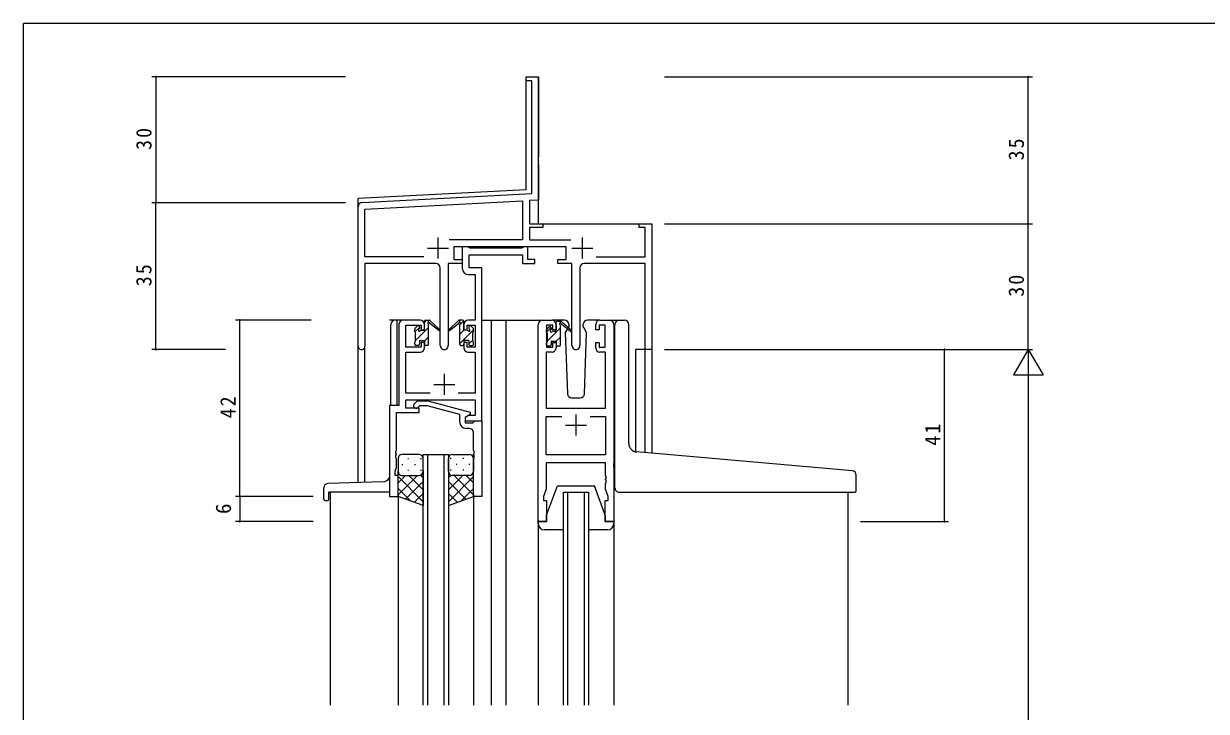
# Model space of a CAD drawing. Units: millimetres on the paper. Extents: x -420 to 373, y -297 to 267.
# Drawn here: x -417.7 to -135.9, y 100.4 to 264.4 of the extents above; entities that cross this region are included whole.
import ezdxf
from ezdxf.enums import TextEntityAlignment as Align

# ---------------------------------------------------------------- set-up
doc = ezdxf.new("R2010")
doc.units = ezdxf.units.MM
for name, color, linetype, lineweight in [('0-1_YKK_ZWAK', 7, 'Continuous', 9), ('0-3_YKK_12', 2, 'Continuous', 9), ('0-4_YKK_D', 6, 'Continuous', 9), ('0-6_YKK_13', 4, 'Continuous', 9), ('0-7_YKK_11', 7, 'Continuous', 9)]:
    doc.layers.add(name, color=color, linetype=linetype, lineweight=lineweight)
doc.styles.add('ＭＳ ゴシック', font='')
doc.styles.get('ＭＳ ゴシック').set_extended_font_data('MS Gothic')

msp = doc.modelspace()

# ---------------------------------------------------------------- linework, layer by layer
at = {"layer": '0-1_YKK_ZWAK'}
for p in [(-417.7, -260.6), (352.3, 264.4)]:
    msp.add_line(p, (-417.7, 264.4), dxfattribs=at)
at = {"layer": '0-3_YKK_12'}
for p, q in [((-297.989, 224.796), (-297.989, 251.698)), ((-297.989, 251.698), (-294.989, 251.698)), ((-294.989, 216.698), (-294.989, 251.698)), ((-297.989, 224.796), (-337.989, 222.7)), ((-337.989, 154.985), (-337.989, 222.7)), ((-294.989, 216.698), (-267.989, 216.698)), ((-267.989, 216.698), (-267.989, 161.961)), ((-325.489, 193.698), (-330.49, 193.698)), ((-308.489, 193.698), (-302.788, 193.698)), ((-306.289, 193.698), (-306.289, 101.948)), ((-302.788, 193.698), (-294.089, 193.698)), ((-302.788, 193.698), (-302.788, 101.948)), ((-278.089, 193.698), (-275.848, 193.698)), ((-336.359, 155.042), (-336.359, 187.513)), ((-271.889, 186.698), (-271.889, 162.315)), ((-267.989, 186.698), (-271.889, 186.698)), ((-269.595, 162.101), (-269.619, 186.698)), ((-322.491, 161.699), (-316.491, 161.699)), ((-322.491, 101.948), (-322.491, 161.699)), ((-321.491, 161.699), (-321.491, 101.948)), ((-317.491, 101.948), (-317.491, 161.699)), ((-316.491, 161.699), (-316.491, 101.948)), ((-344.689, 152.698), (-344.689, 101.948)), ((-328.489, 152.199), (-328.489, 101.948)), ((-310.49, 152.199), (-310.49, 101.948)), ((-289.089, 152.698), (-283.089, 152.698)), ((-289.089, 101.948), (-289.089, 152.698)), ((-288.089, 152.698), (-288.089, 101.948)), ((-284.089, 101.948), (-284.089, 152.698)), ((-283.089, 152.698), (-283.089, 101.948)), ((-221.289, 152.683), (-221.289, 101.948)), ((-295.089, 145.998), (-295.089, 101.948)), ((-277.089, 145.998), (-277.089, 101.948))]:
    msp.add_line(p, q, dxfattribs=at)
at = {"layer": '0-4_YKK_D'}
for p, q in [((-340.989, 251.698), (-387.189, 251.698)), ((-386.189, 251.698), (-386.189, 221.698)), ((-264.989, 251.698), (-177.289, 251.698)), ((-178.289, 216.698), (-178.289, 251.698)), ((-340.989, 221.698), (-387.189, 221.698)), ((-340.989, 221.698), (-387.189, 221.698)), ((-386.189, 186.698), (-386.189, 221.698)), ((-264.989, 216.698), (-177.289, 216.698)), ((-264.989, 216.698), (-177.289, 216.698)), ((-178.289, 186.698), (-178.289, 216.698)), ((-349.189, 193.699), (-367.189, 193.699)), ((-366.189, 151.699), (-366.189, 193.699)), ((-369.563, 186.698), (-387.189, 186.698)), ((-264.989, 186.698), (-177.289, 186.698)), ((-264.989, 186.698), (-177.289, 186.698)), ((-218.289, 186.698), (-197.289, 186.698)), ((-198.289, 145.698), (-198.289, 186.698)), ((-178.289, 186.698), (-181.789, 180.636)), ((-178.289, 186.698), (-174.789, 180.636)), ((-178.289, 186.698), (-178.289, 174.574)), ((-181.789, 180.636), (-174.789, 180.636)), ((-178.289, 179.698), (-178.289, -156.302)), ((-348.728, 151.699), (-367.189, 151.699)), ((-349.189, 151.699), (-367.189, 151.699)), ((-366.189, 151.699), (-366.189, 145.698)), ((-348.728, 145.698), (-367.189, 145.698)), ((-218.289, 145.698), (-197.289, 145.698))]:
    msp.add_line(p, q, dxfattribs=at)
for centre, start, end in [((-386.189, 251.698), 90, 270), ((-386.189, 251.698), 270, 90), ((-178.289, 251.698), 90, 270), ((-178.289, 251.698), 270, 90), ((-386.189, 221.698), 90, 270), ((-386.189, 221.698), 90, 270), ((-386.189, 221.698), 270, 90), ((-386.189, 221.698), 270, 90), ((-178.289, 216.698), 90, 270), ((-178.289, 216.698), 90, 270), ((-178.289, 216.698), 270, 90), ((-178.289, 216.698), 270, 90), ((-366.189, 193.699), 90, 270), ((-366.189, 193.699), 270, 90), ((-386.189, 186.698), 90, 270), ((-386.189, 186.698), 270, 90), ((-198.289, 186.698), 90, 270), ((-198.289, 186.698), 270, 90), ((-366.189, 151.699), 90, 270), ((-366.189, 151.699), 90, 270), ((-366.189, 151.699), 270, 90), ((-366.189, 151.699), 270, 90), ((-366.189, 145.698), 90, 270), ((-366.189, 145.698), 270, 90), ((-198.289, 145.698), 90, 270), ((-198.289, 145.698), 270, 90)]:
    msp.add_arc(centre, 0.106, start, end, dxfattribs=at)
at = {"layer": '0-6_YKK_13'}
for p, q in [((-330.189, 173.329), (-330.189, 192.699)), ((-328.689, 193.699), (-329.189, 193.699)), ((-328.689, 173.329), (-328.689, 193.699)), ((-324.468, 190.908), (-323.389, 191.987)), ((-324.401, 191.811), (-323.901, 192.311)), ((-324.289, 188.842), (-321.189, 191.942)), ((-323.389, 192.099), (-323.389, 191.759)), ((-322.189, 193.187), (-321.677, 193.698)), ((-322.189, 191.298), (-322.189, 193.399)), ((-321.889, 193.698), (-321.099, 193.698)), ((-321.189, 193.198), (-321.189, 193.698)), ((-321.189, 187.998), (-321.189, 192.599)), ((-320.905, 193.628), (-318.723, 191.58)), ((-318.755, 191.235), (-320.896, 192.932)), ((-314.072, 193.628), (-316.254, 191.58)), ((-316.222, 191.235), (-314.082, 192.932)), ((-313.088, 193.698), (-313.879, 193.698)), ((-313.788, 193.198), (-313.788, 193.698)), ((-313.788, 192.607), (-312.835, 193.56)), ((-313.788, 187.998), (-313.788, 192.599)), ((-312.788, 191.298), (-312.788, 193.399)), ((-311.588, 192.099), (-311.588, 191.759)), ((-310.576, 191.811), (-311.076, 192.311)), ((-293.088, 190.857), (-291.993, 191.952)), ((-293, 191.611), (-292.5, 192.11)), ((-292.888, 188.812), (-289.788, 191.912)), ((-291.988, 191.898), (-291.988, 191.559)), ((-288.802, 193.698), (-291.789, 193.698)), ((-290.788, 193.157), (-290.447, 193.498)), ((-290.788, 191.098), (-290.788, 193.198)), ((-290.488, 193.498), (-289.698, 193.498)), ((-289.788, 192.998), (-289.788, 193.498)), ((-289.788, 187.798), (-289.788, 192.398)), ((-289.504, 193.428), (-287.322, 191.38)), ((-287.354, 191.035), (-289.495, 192.732)), ((-287.784, 192.198), (-288.003, 191.819)), ((-287.803, 192.733), (-287.784, 192.198)), ((-284.393, 192.198), (-284.375, 192.733)), ((-284.244, 191.94), (-284.393, 192.198)), ((-283.546, 190.731), (-284.244, 191.94)), ((-280.389, 193.698), (-283.375, 193.698)), ((-275.791, 193.7), (-274.491, 193.7)), ((-273.491, 164.275), (-273.491, 192.7)), ((-324.489, 190.999), (-324.489, 191.599)), ((-324.289, 188.698), (-324.289, 190.798)), ((-323.389, 188.899), (-322.189, 188.899)), ((-323.389, 188.899), (-323.389, 187.998)), ((-322.928, 191.298), (-322.189, 191.298)), ((-322.189, 188.697), (-321.189, 189.697)), ((-322.189, 188.899), (-322.189, 187.998)), ((-313.788, 188.117), (-310.488, 191.417)), ((-313.788, 190.362), (-312.788, 191.362)), ((-312.049, 191.298), (-312.788, 191.298)), ((-312.788, 188.899), (-312.788, 187.998)), ((-311.588, 188.899), (-312.788, 188.899)), ((-311.588, 188.072), (-310.688, 188.972)), ((-311.588, 188.899), (-311.588, 187.998)), ((-310.688, 188.698), (-310.688, 190.798)), ((-310.488, 190.999), (-310.488, 191.599)), ((-293.088, 190.798), (-293.088, 191.398)), ((-292.888, 188.498), (-292.888, 190.598)), ((-291.527, 191.098), (-290.788, 191.098)), ((-290.788, 188.667), (-289.788, 189.667)), ((-288.189, 191.497), (-288.631, 190.731)), ((-288.631, 190.731), (-288.122, 176.164)), ((-284.055, 176.164), (-283.546, 190.731)), ((-324.489, 187.998), (-324.489, 188.498)), ((-323.689, 187.698), (-324.189, 187.698)), ((-321.489, 187.698), (-321.889, 187.698)), ((-313.488, 187.698), (-313.088, 187.698)), ((-311.288, 187.698), (-310.788, 187.698)), ((-310.488, 187.998), (-310.488, 188.498)), ((-293.088, 187.798), (-293.088, 188.298)), ((-292.288, 187.498), (-292.788, 187.498)), ((-291.988, 188.698), (-290.788, 188.698)), ((-291.988, 188.698), (-291.988, 187.798)), ((-290.788, 188.698), (-290.788, 187.798)), ((-290.088, 187.498), (-290.488, 187.498)), ((-287.123, 175.198), (-285.054, 175.198)), ((-328.49, 160.699), (-328.49, 157.699)), ((-323.49, 161.699), (-327.49, 161.699)), ((-326.155, 160.75), (-325.955, 160.75)), ((-323.125, 160.75), (-322.925, 160.75)), ((-322.49, 157.699), (-322.49, 160.699)), ((-316.492, 157.699), (-316.492, 160.699)), ((-315.857, 160.75), (-316.057, 160.75)), ((-315.492, 161.699), (-311.492, 161.699)), ((-312.827, 160.75), (-313.027, 160.75)), ((-310.492, 160.699), (-310.492, 157.699)), ((-220.204, 157.78), (-271.665, 162.282)), ((-327.57, 159.335), (-327.37, 159.335)), ((-326.155, 157.92), (-325.955, 157.92)), ((-324.54, 159.335), (-324.34, 159.335)), ((-323.125, 157.92), (-322.925, 157.92)), ((-322.49, 157.92), (-322.49, 149.556)), ((-316.492, 157.92), (-316.492, 149.556)), ((-315.857, 157.92), (-316.057, 157.92)), ((-314.442, 159.335), (-314.642, 159.335)), ((-312.827, 157.92), (-313.027, 157.92)), ((-311.412, 159.335), (-311.612, 159.335)), ((-277.089, 158.683), (-277.089, 159.498)), ((-332.119, 155.19), (-345.224, 154.732)), ((-328.49, 151.699), (-328.49, 157.699)), ((-326.699, 156.699), (-328.49, 154.907)), ((-323.87, 156.699), (-328.49, 152.078)), ((-328.49, 156.43), (-322.49, 150.43)), ((-327.49, 156.699), (-323.89, 156.699)), ((-327.09, 156.699), (-323.49, 156.699)), ((-322.49, 155.25), (-326.686, 151.054)), ((-325.93, 156.699), (-322.49, 153.259)), ((-323.159, 156.755), (-322.49, 156.087)), ((-315.824, 156.755), (-316.492, 156.087)), ((-313.052, 156.699), (-316.492, 153.259)), ((-310.492, 156.43), (-316.492, 150.43)), ((-316.492, 155.25), (-312.296, 151.054)), ((-311.892, 156.699), (-315.492, 156.699)), ((-315.113, 156.699), (-310.492, 152.078)), ((-311.492, 156.699), (-315.092, 156.699)), ((-312.284, 156.699), (-310.492, 154.907)), ((-310.492, 151.699), (-310.492, 157.699)), ((-219.291, 153), (-219.291, 156.784)), ((-346.189, 150.999), (-346.189, 153.733)), ((-330.489, 152.699), (-344.989, 152.699)), ((-344.989, 150.999), (-344.989, 152.699)), ((-328.49, 153.602), (-325.53, 150.641)), ((-322.49, 152.422), (-324.602, 150.31)), ((-316.492, 152.422), (-314.381, 150.31)), ((-310.492, 153.602), (-313.453, 150.641)), ((-293.089, 147.198), (-290.489, 154.198)), ((-290.489, 154.198), (-281.689, 154.198)), ((-279.089, 147.198), (-281.689, 154.198)), ((-275.791, 152.7), (-219.591, 152.7)), ((-345.889, 150.699), (-345.289, 150.699)), ((-322.49, 149.556), (-328.49, 151.699)), ((-316.492, 149.556), (-310.492, 151.699)), ((-293.089, 145.698), (-293.089, 147.198)), ((-279.089, 147.198), (-279.089, 145.698)), ((-295.089, 145.698), (-293.089, 145.698)), ((-295.089, 145.198), (-295.089, 145.698)), ((-279.089, 145.698), (-277.089, 145.698)), ((-277.089, 145.698), (-277.089, 145.198)), ((-289.089, 143.698), (-293.589, 143.698)), ((-278.589, 143.698), (-283.089, 143.698))]:
    msp.add_line(p, q, dxfattribs=at)
msp.add_lwpolyline([(-276.791, 153.7), (-276.791, 162.731), (-276.791, 192.7)], dxfattribs=at)
for centre, radius, start, end in [((-329.189, 192.699), 1, 90, 180), ((-324.189, 191.599), 0.3, 135, 180), ((-323.689, 192.099), 0.3, 0, 135), ((-323.689, 191.759), 0.3, 303.05573, 0), ((-321.889, 193.399), 0.3, 90, 180), ((-321.189, 192.999), 0.2, 20.88332, 233.1301), ((-321.489, 192.599), 0.3, 0, 53.1301), ((-321.099, 193.399), 0.3, 49.8974, 90), ((-320.722, 193.177), 0.3, 200.88332, 234.62001), ((-314.255, 193.177), 0.3, 305.37997, 339.11667), ((-313.879, 193.399), 0.3, 90, 130.10258), ((-313.788, 192.999), 0.2, 306.86989, 159.11667), ((-313.488, 192.599), 0.3, 126.86989, 180), ((-313.088, 193.399), 0.3, 0, 90), ((-311.288, 192.099), 0.3, 45, 180), ((-311.288, 191.759), 0.3, 180, 236.94426), ((-310.788, 191.599), 0.3, 0, 45), ((-292.288, 191.898), 0.3, 0, 135), ((-290.488, 193.198), 0.3, 90, 180), ((-289.788, 192.798), 0.2, 20.88332, 233.1301), ((-290.088, 192.398), 0.3, 0, 53.1301), ((-289.698, 193.198), 0.3, 49.8974, 90), ((-289.321, 192.977), 0.3, 200.88332, 234.62001), ((-288.802, 192.698), 1, 2, 90), ((-283.375, 192.698), 1, 90, 178), ((-275.791, 192.7), 1, 90, 180), ((-274.491, 192.7), 1, 0, 90), ((-324.289, 190.999), 0.2, 180, 270), ((-323.389, 191.298), 0.25, 123.05573, 326.94426), ((-322.928, 190.999), 0.3, 90, 146.94426), ((-318.64, 191.398), 0.2, 234.62001, 114.62001), ((-316.338, 191.398), 0.2, 65.37997, 305.37997), ((-312.049, 190.999), 0.3, 33.05573, 90), ((-311.588, 191.298), 0.25, 213.05573, 56.94426), ((-310.688, 190.999), 0.2, 270, 0), ((-292.788, 191.398), 0.3, 135, 180), ((-292.888, 190.798), 0.2, 180, 270), ((-291.988, 191.098), 0.25, 123.05573, 326.94426), ((-292.288, 191.559), 0.3, 303.05573, 0), ((-291.527, 190.798), 0.3, 90, 146.94426), ((-287.239, 191.198), 0.2, 234.62001, 114.62001), ((-324.289, 188.498), 0.2, 90, 180), ((-324.189, 187.998), 0.3, 180, 270), ((-323.689, 187.998), 0.3, 270, 0), ((-321.889, 187.998), 0.3, 180, 270), ((-321.489, 187.998), 0.3, 270, 0), ((-313.488, 187.998), 0.3, 180, 270), ((-313.088, 187.998), 0.3, 270, 0), ((-311.288, 187.998), 0.3, 180, 270), ((-310.788, 187.998), 0.3, 270, 0), ((-310.688, 188.498), 0.2, 0, 90), ((-292.888, 188.298), 0.2, 90, 180), ((-292.788, 187.798), 0.3, 180, 270), ((-292.288, 187.798), 0.3, 270, 0), ((-290.488, 187.798), 0.3, 180, 270), ((-290.088, 187.798), 0.3, 270, 0), ((-287.123, 176.198), 1, 182, 270), ((-285.054, 176.198), 1, 270, 358), ((-271.491, 164.275), 2, 180, 264.99998), ((-327.49, 160.699), 1, 90, 180), ((-323.49, 160.699), 1, 0, 90), ((-315.492, 160.699), 1, 90, 180), ((-311.492, 160.699), 1, 0, 90), ((-332.189, 157.189), 2, 272, 328.2117), ((-327.49, 157.699), 1, 180, 270), ((-327.49, 157.699), 1, 180, 270), ((-323.49, 157.699), 1, 270, 0), ((-323.49, 157.699), 1, 270, 0), ((-315.492, 157.699), 1, 180, 270), ((-315.492, 157.699), 1, 180, 270), ((-311.492, 157.699), 1, 270, 0), ((-311.492, 157.699), 1, 270, 0), ((-220.291, 156.784), 1, 0, 85), ((-345.189, 153.733), 1, 91.99998, 180), ((-275.791, 153.7), 1, 180, 224.427), ((-275.791, 153.7), 1, 224.427, 238.63301), ((-275.791, 153.7), 1, 224.427, 270), ((-219.591, 153), 0.3, 270, 0), ((-345.889, 150.999), 0.3, 180, 270), ((-345.289, 150.999), 0.3, 270, 0), ((-293.589, 145.198), 1.5, 180, 270), ((-278.589, 145.198), 1.5, 270, 0)]:
    msp.add_arc(centre, radius, start, end, dxfattribs=at)
at = {"layer": '0-7_YKK_11'}
for p, q in [((-337.989, 187.513), (-337.989, 220.749)), ((-318.989, 213.398), (-318.989, 208.398)), ((-284.589, 213.398), (-284.589, 208.398)), ((-322.339, 208.828), (-336.359, 208.828)), ((-321.489, 210.898), (-316.489, 210.898)), ((-287.089, 210.898), (-282.089, 210.898)), ((-318.439, 187.648), (-318.439, 206.198)), ((-285.139, 206.198), (-285.139, 187.648)), ((-323.189, 193.699), (-327.289, 193.699)), ((-294.089, 193.698), (-291.789, 193.698)), ((-280.389, 193.698), (-278.089, 193.698)), ((-317.489, 180.899), (-317.489, 175.899)), ((-319.989, 178.399), (-314.989, 178.399)), ((-286.089, 171.198), (-286.089, 166.198)), ((-282.738, 170.768), (-279.019, 170.768)), ((-311.49, 167.899), (-312.29, 167.899)), ((-288.589, 168.698), (-283.589, 168.698))]:
    msp.add_line(p, q, dxfattribs=at)
for points in [[(-337.041, 221.748), (-296.619, 223.867), (-296.619, 250.798), (-297.989, 250.798), (-297.989, 251.698), (-294.989, 251.698), (-294.989, 232.657), (-295.109, 232.473), (-295.109, 231.923), (-294.989, 231.74), (-294.989, 231.657), (-295.109, 231.473), (-295.109, 230.923), (-294.989, 230.74), (-294.989, 222.32), (-297.189, 222.204), (-297.189, 216.698), (-293.989, 216.698), (-293.989, 215.798), (-297.189, 215.798), (-297.189, 212.828), (-287.281, 212.828)], [(-322.339, 208.828), (-336.359, 208.828), (-336.359, 220.152), (-298.819, 222.119), (-298.819, 212.828), (-316.296, 212.828)], [(-281.238, 208.828), (-269.619, 208.828), (-269.619, 215.798), (-270.989, 215.798), (-270.989, 216.698), (-267.989, 216.698), (-267.989, 186.698), (-269.619, 186.698), (-269.619, 207.198), (-284.139, 207.198)], [(-328.289, 192.699), (-328.289, 173.329), (-330.489, 173.329), (-330.489, 151.699), (-328.489, 151.699), (-328.489, 156.699), (-329.189, 156.699), (-329.189, 157.699), (-328.859, 158.605), (-328.859, 160.74), (-328.979, 160.924), (-328.979, 161.474), (-328.859, 161.657), (-328.859, 161.74), (-328.979, 161.924), (-328.979, 162.473), (-328.859, 162.657), (-328.859, 171.699), (-323.489, 171.699), (-323.489, 172.699), (-326.659, 172.699), (-326.659, 174.699), (-310.119, 174.699), (-310.119, 170.999), (-311.623, 170.999), (-312.489, 170.499), (-312.489, 169.699), (-308.489, 169.699), (-308.489, 193.699), (-308.489, 206.199), (-311.559, 206.199), (-311.559, 209.269), (-298.789, 209.269), (-298.789, 207.199), (-295.889, 207.199), (-295.889, 208.199), (-297.589, 208.199), (-297.589, 211.199), (-298.489, 211.199), (-298.764, 211.019)], [(-287.039, 187.648), (-287.039, 207.198), (-290.389, 207.198), (-290.389, 208.198), (-288.389, 208.198), (-288.389, 211.198), (-315.189, 211.198), (-315.189, 208.198), (-313.189, 208.198), (-313.189, 207.198), (-316.539, 207.198), (-316.539, 187.648)], [(-298.764, 211.019), (-298.947, 210.899), (-311.4, 210.899), (-311.584, 211.019), (-311.859, 211.199), (-313.189, 211.199), (-313.189, 206.069)], [(-319.439, 207.198), (-336.359, 207.198), (-336.359, 187.513)], [(-311.689, 204.569), (-310.119, 204.569), (-310.119, 193.699), (-311.789, 193.699)], [(-322.189, 187.099), (-322.189, 188.399), (-322.989, 188.399), (-322.989, 187.299), (-326.659, 187.299), (-326.659, 192.499), (-322.989, 192.499), (-322.989, 191.399), (-322.189, 191.399), (-322.189, 192.699)], [(-312.789, 192.699), (-312.789, 191.399), (-311.989, 191.399), (-311.989, 192.499), (-310.119, 192.499), (-310.119, 187.299), (-311.989, 187.299), (-311.989, 188.399), (-312.789, 188.399), (-312.789, 187.099)], [(-277.089, 192.698), (-277.089, 145.698), (-279.089, 145.698), (-279.089, 150.698), (-278.389, 150.698), (-278.389, 151.698), (-279.019, 153.429), (-279.019, 154.74), (-278.899, 154.923), (-278.899, 155.473), (-279.019, 155.657), (-279.019, 155.74), (-278.899, 155.923), (-278.899, 156.473), (-279.019, 156.657), (-279.019, 159.698), (-293.159, 159.698), (-293.159, 153.429), (-293.789, 151.698), (-293.789, 150.698), (-293.089, 150.698), (-293.089, 145.698), (-295.089, 145.698), (-295.089, 192.698)], [(-290.789, 192.698), (-290.789, 191.398), (-291.589, 191.398), (-291.589, 192.498), (-293.089, 192.498), (-293.089, 187.298), (-291.589, 187.298), (-291.589, 188.398), (-290.789, 188.398), (-290.789, 187.098)], [(-281.389, 187.098), (-281.389, 188.398), (-280.589, 188.398), (-280.589, 187.298), (-279.089, 187.298), (-279.089, 192.498), (-280.589, 192.498), (-280.589, 191.398), (-281.389, 191.398), (-281.389, 192.698)], [(-320.839, 176.329), (-326.659, 176.329), (-326.659, 186.099), (-323.189, 186.099)], [(-311.789, 186.099), (-310.119, 186.099), (-310.119, 176.329), (-314.138, 176.329)], [(-291.789, 186.098), (-293.159, 186.098), (-293.159, 172.698), (-279.019, 172.698), (-279.019, 186.098), (-280.389, 186.098)], [(-324.615, 173.723), (-323.839, 174.499), (-321.394, 174.499), (-311.29, 171.791), (-311.29, 171.191), (-312.49, 170.499), (-312.49, 169.199), (-310.69, 169.199), (-310.49, 169.399), (-310.19, 169.699), (-308.49, 169.699)], [(-313.79, 169.399), (-313.79, 171.219), (-321.552, 173.299), (-323.342, 173.299), (-323.766, 172.874)], [(-308.49, 169.699), (-308.49, 151.699), (-310.49, 151.699), (-310.49, 160.74), (-310.37, 160.924), (-310.37, 161.474), (-310.49, 161.657), (-310.49, 161.74), (-310.37, 161.924), (-310.37, 162.473), (-310.49, 162.657), (-310.49, 166.899)], [(-282.738, 170.768), (-279.019, 170.768), (-279.019, 161.628), (-293.159, 161.628), (-293.159, 170.768), (-289.439, 170.768)]]:
    msp.add_lwpolyline(points, dxfattribs=at)
for centre, radius, start, end in [((-336.989, 220.749), 1, 93.00002, 180), ((-319.439, 206.198), 1, 0, 89.99998), ((-311.689, 206.069), 1.5, 180, 269.99998), ((-284.139, 206.198), 1, 90, 179.99998), ((-327.289, 192.699), 1, 90, 179.99998), ((-323.189, 192.699), 1, 0, 89.99998), ((-311.789, 192.699), 1, 90, 179.99998), ((-294.089, 192.698), 1, 90, 179.99998), ((-291.789, 192.698), 1, 0, 89.99998), ((-280.389, 192.698), 1, 90, 179.99998), ((-278.089, 192.698), 1, 0, 89.99998), ((-337.174, 187.513), 0.815, 179.99998, 0), ((-323.189, 187.099), 1, 270, 359.99998), ((-317.489, 187.648), 0.95, 179.99998, 0), ((-311.789, 187.099), 1, 180, 269.99998), ((-291.789, 187.098), 1, 270, 359.99998), ((-286.089, 187.648), 0.95, 179.99998, 0), ((-280.389, 187.098), 1, 180, 269.99998), ((-324.19, 173.299), 0.6, 134.99998, 315), ((-312.29, 169.399), 1.5, 180, 269.99998), ((-311.49, 166.899), 1, 0, 89.99998)]:
    msp.add_arc(centre, radius, start, end, dxfattribs=at)

# ---------------------------------------------------------------- texts
at = {"layer": '0-4_YKK_D', "color": 3, "style": 'ＭＳ ゴシック'}
msp.add_text('6', height=3.666, rotation=90, dxfattribs=at).set_placement((-367.189, 147.498), align=Align.BOTTOM_LEFT)
at = {"layer": '0-4_YKK_D', "color": 3, "char_height": 3.666, "attachment_point": 7, "rotation": 90, "style": 'ＭＳ ゴシック'}
for s, insert in [('\\T1.21;\\W0.95;30', (-387.189, 234.298)), ('\\T1.21;\\W0.95;35', (-179.289, 231.798)), ('\\T1.21;\\W0.95;35', (-387.189, 201.798)), ('\\T1.21;\\W0.95;30', (-179.289, 199.298)), ('\\T1.21;\\W0.95;42', (-367.189, 170.299)), ('\\T1.21;\\W0.95;41', (-199.289, 163.798))]:
    msp.add_mtext(s, dxfattribs=dict(at, insert=insert))

doc.saveas('drawing.dxf')
